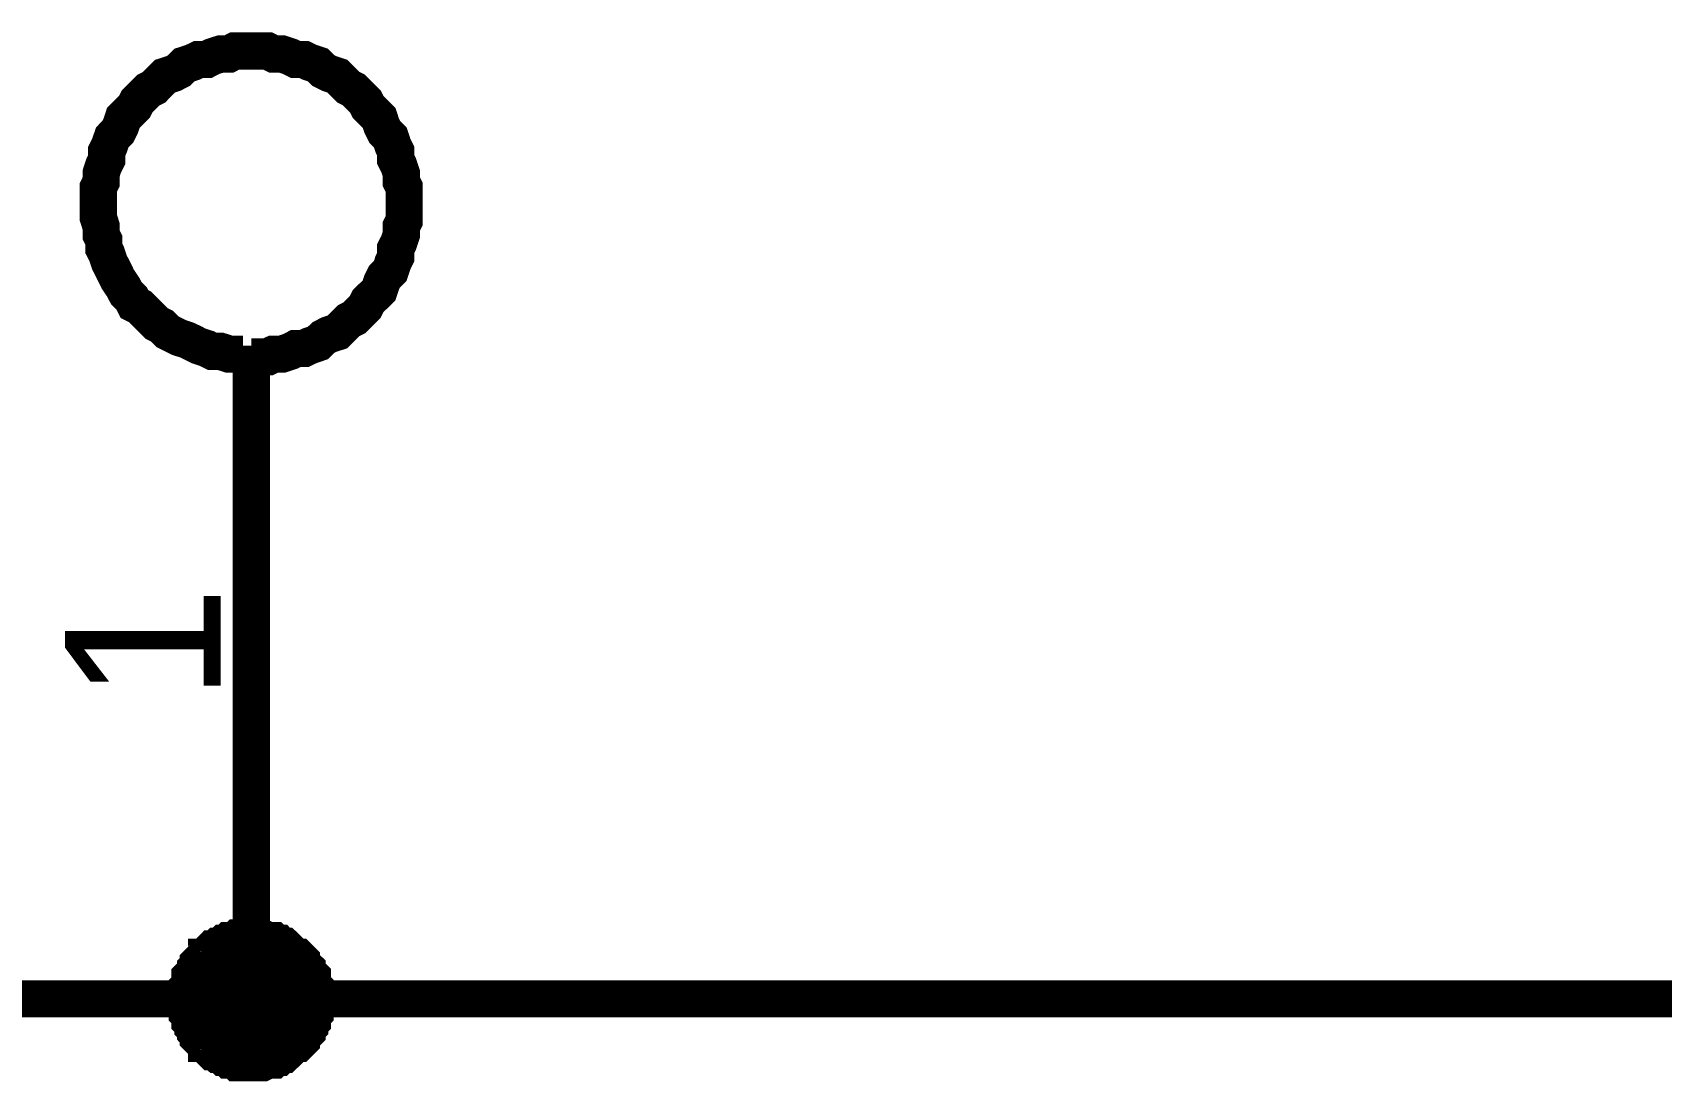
# Model space of a CAD drawing. Header units: millimetres. Extents: x 0 to 800, y 0 to 567.
# Drawn here: x 415.83 to 428.95, y 145.13 to 153.58 of the extents above; entities that cross this region are included whole.
import ezdxf

# ---------------------------------------------------------------- set-up
doc = ezdxf.new("R2010")
doc.units = ezdxf.units.MM
doc.layers.add('Sheet', color=255, linetype='Continuous')

msp = doc.modelspace()

# ---------------------------------------------------------------- linework, layer by layer
at = {"layer": 'Sheet'}
for points, const_width in [([(417.589, 153.432), (417.521, 153.432), (417.454, 153.432), (417.409, 153.409), (417.342, 153.409), (417.275, 153.387), (417.23, 153.364), (417.163, 153.364), (417.118, 153.342), (417.051, 153.32), (417.006, 153.275), (416.961, 153.252), (416.894, 153.23), (416.849, 153.185), (416.805, 153.14), (416.76, 153.118), (416.715, 153.073), (416.67, 153.028), (416.648, 152.984), (416.603, 152.939), (416.558, 152.894), (416.536, 152.827), (416.513, 152.782), (416.469, 152.737), (416.446, 152.67), (416.424, 152.625), (416.424, 152.558), (416.401, 152.513), (416.379, 152.446), (416.379, 152.379), (416.357, 152.334), (416.357, 152.267), (416.357, 152.2)], 0.3), ([(418.821, 152.2), (418.821, 152.267), (418.821, 152.334), (418.798, 152.379), (418.798, 152.446), (418.776, 152.513), (418.753, 152.558), (418.753, 152.625), (418.731, 152.67), (418.709, 152.737), (418.664, 152.782), (418.641, 152.827), (418.619, 152.894), (418.574, 152.939), (418.529, 152.984), (418.507, 153.028), (418.462, 153.073), (418.417, 153.118), (418.373, 153.14), (418.328, 153.185), (418.283, 153.23), (418.216, 153.252), (418.171, 153.275), (418.126, 153.32), (418.059, 153.342), (418.014, 153.364), (417.947, 153.364), (417.902, 153.387), (417.835, 153.409), (417.768, 153.409), (417.723, 153.432), (417.656, 153.432), (417.589, 153.432)], 0.3), ([(416.357, 152.2), (416.357, 152.132), (416.357, 152.088), (416.379, 152.02), (416.379, 151.953), (416.401, 151.908), (416.401, 151.841), (416.424, 151.796), (416.446, 151.729), (416.469, 151.684), (416.491, 151.64), (416.513, 151.595), (416.558, 151.528), (416.581, 151.483), (416.625, 151.438), (416.648, 151.393), (416.693, 151.371), (416.737, 151.326), (416.782, 151.281), (416.827, 151.236), (416.872, 151.214), (416.917, 151.169), (416.961, 151.147), (417.006, 151.124), (417.073, 151.102), (417.118, 151.08), (417.163, 151.057), (417.23, 151.035), (417.275, 151.012), (417.342, 151.012), (417.409, 150.99), (417.454, 150.99), (417.521, 150.99)], 0.3), ([(417.589, 150.968), (417.656, 150.968), (417.723, 150.968), (417.768, 150.99), (417.835, 150.99), (417.902, 151.012), (417.947, 151.035), (418.014, 151.035), (418.059, 151.057), (418.126, 151.08), (418.171, 151.124), (418.216, 151.147), (418.283, 151.169), (418.328, 151.214), (418.373, 151.259), (418.417, 151.281), (418.462, 151.326), (418.507, 151.371), (418.529, 151.416), (418.574, 151.46), (418.619, 151.505), (418.641, 151.572), (418.664, 151.617), (418.709, 151.662), (418.731, 151.729), (418.753, 151.774), (418.753, 151.841), (418.776, 151.886), (418.798, 151.953), (418.798, 152.02), (418.821, 152.065), (418.821, 152.132), (418.821, 152.2)], 0.3), ([(417.589, 151.057), (417.589, 147.563)], 0.3), ([(417.589, 147.563), (417.589, 145.794)], 0.3), ([(432.327, 146.286), (432.327, 145.794), (417.589, 145.794), (404.373, 145.794)], 0.3), ([(417.073, 145.794), (417.073, 145.816), (417.073, 145.838), (417.073, 145.861), (417.073, 145.883), (417.096, 145.906), (417.096, 145.928), (417.096, 145.973), (417.118, 145.995), (417.118, 145.995), (417.141, 146.018), (417.141, 146.04), (417.163, 146.062), (417.163, 146.085), (417.185, 146.107), (417.208, 146.13), (417.23, 146.13), (417.23, 146.152), (417.253, 146.174), (417.275, 146.197), (417.297, 146.197), (417.32, 146.219), (417.342, 146.219), (417.365, 146.242), (417.387, 146.242), (417.409, 146.264), (417.432, 146.264), (417.454, 146.264), (417.477, 146.286), (417.499, 146.286), (417.544, 146.286), (417.566, 146.286), (417.589, 146.286)], 0.3), ([(417.073, 145.794), (417.073, 145.816), (417.073, 145.838), (417.073, 145.861), (417.073, 145.883), (417.096, 145.906), (417.096, 145.928), (417.096, 145.973), (417.118, 145.995), (417.118, 145.995), (417.141, 146.018), (417.141, 146.04), (417.163, 146.062), (417.163, 146.085), (417.185, 146.107), (417.208, 146.13), (417.23, 146.13), (417.23, 146.152), (417.253, 146.174), (417.275, 146.197), (417.297, 146.197), (417.32, 146.219), (417.342, 146.219), (417.365, 146.242), (417.387, 146.242), (417.409, 146.264), (417.432, 146.264), (417.454, 146.264), (417.477, 146.286), (417.499, 146.286), (417.544, 146.286), (417.566, 146.286), (417.589, 146.286)], 0.3), ([(417.073, 145.794), (417.073, 145.816), (417.073, 145.838), (417.073, 145.861), (417.073, 145.883), (417.096, 145.906), (417.096, 145.928), (417.096, 145.973), (417.118, 145.995), (417.118, 145.995), (417.141, 146.018), (417.141, 146.04), (417.163, 146.062), (417.163, 146.085), (417.185, 146.107), (417.208, 146.13), (417.23, 146.13), (417.23, 146.152), (417.253, 146.174), (417.275, 146.197), (417.297, 146.197), (417.32, 146.219), (417.342, 146.219), (417.365, 146.242), (417.387, 146.242), (417.409, 146.264), (417.432, 146.264), (417.454, 146.264), (417.477, 146.286), (417.499, 146.286), (417.544, 146.286), (417.566, 146.286), (417.589, 146.286)], 0.3), ([(417.073, 145.794), (417.073, 145.816), (417.073, 145.838), (417.073, 145.861), (417.073, 145.883), (417.096, 145.906), (417.096, 145.928), (417.096, 145.973), (417.118, 145.995), (417.118, 145.995), (417.141, 146.018), (417.141, 146.04), (417.163, 146.062), (417.163, 146.085), (417.185, 146.107), (417.208, 146.13), (417.23, 146.13), (417.23, 146.152), (417.253, 146.174), (417.275, 146.197), (417.297, 146.197), (417.32, 146.219), (417.342, 146.219), (417.365, 146.242), (417.387, 146.242), (417.409, 146.264), (417.432, 146.264), (417.454, 146.264), (417.477, 146.286), (417.499, 146.286), (417.544, 146.286), (417.566, 146.286), (417.589, 146.286)], 0.3), ([(417.589, 146.286), (417.589, 146.286)], 0.3), ([(417.589, 146.286), (417.611, 146.286), (417.633, 146.286), (417.656, 146.286), (417.678, 146.286), (417.723, 146.264), (417.745, 146.264), (417.768, 146.264), (417.79, 146.242), (417.813, 146.242), (417.835, 146.219), (417.857, 146.219), (417.88, 146.197), (417.88, 146.197), (417.902, 146.174), (417.925, 146.152), (417.947, 146.13), (417.969, 146.13), (417.992, 146.107), (417.992, 146.085), (418.014, 146.062), (418.037, 146.04), (418.037, 146.018), (418.059, 145.995), (418.059, 145.995), (418.081, 145.973), (418.081, 145.928), (418.081, 145.906), (418.104, 145.883), (418.104, 145.861), (418.104, 145.838), (418.104, 145.816), (418.104, 145.794)], 0.3), ([(417.589, 146.286), (417.589, 146.286)], 0.3), ([(417.589, 146.286), (417.611, 146.286), (417.633, 146.286), (417.656, 146.286), (417.678, 146.286), (417.723, 146.264), (417.745, 146.264), (417.768, 146.264), (417.79, 146.242), (417.813, 146.242), (417.835, 146.219), (417.857, 146.219), (417.88, 146.197), (417.88, 146.197), (417.902, 146.174), (417.925, 146.152), (417.947, 146.13), (417.969, 146.13), (417.992, 146.107), (417.992, 146.085), (418.014, 146.062), (418.037, 146.04), (418.037, 146.018), (418.059, 145.995), (418.059, 145.995), (418.081, 145.973), (418.081, 145.928), (418.081, 145.906), (418.104, 145.883), (418.104, 145.861), (418.104, 145.838), (418.104, 145.816), (418.104, 145.794)], 0.3), ([(417.589, 146.286), (417.589, 146.286)], 0.3), ([(417.589, 146.286), (417.611, 146.286), (417.633, 146.286), (417.656, 146.286), (417.678, 146.286), (417.723, 146.264), (417.745, 146.264), (417.768, 146.264), (417.79, 146.242), (417.813, 146.242), (417.835, 146.219), (417.857, 146.219), (417.88, 146.197), (417.88, 146.197), (417.902, 146.174), (417.925, 146.152), (417.947, 146.13), (417.969, 146.13), (417.992, 146.107), (417.992, 146.085), (418.014, 146.062), (418.037, 146.04), (418.037, 146.018), (418.059, 145.995), (418.059, 145.995), (418.081, 145.973), (418.081, 145.928), (418.081, 145.906), (418.104, 145.883), (418.104, 145.861), (418.104, 145.838), (418.104, 145.816), (418.104, 145.794)], 0.3), ([(417.589, 146.286), (417.589, 146.286)], 0.3), ([(417.589, 146.286), (417.611, 146.286), (417.633, 146.286), (417.656, 146.286), (417.678, 146.286), (417.723, 146.264), (417.745, 146.264), (417.768, 146.264), (417.79, 146.242), (417.813, 146.242), (417.835, 146.219), (417.857, 146.219), (417.88, 146.197), (417.88, 146.197), (417.902, 146.174), (417.925, 146.152), (417.947, 146.13), (417.969, 146.13), (417.992, 146.107), (417.992, 146.085), (418.014, 146.062), (418.037, 146.04), (418.037, 146.018), (418.059, 145.995), (418.059, 145.995), (418.081, 145.973), (418.081, 145.928), (418.081, 145.906), (418.104, 145.883), (418.104, 145.861), (418.104, 145.838), (418.104, 145.816), (418.104, 145.794)], 0.3), ([(417.073, 145.794), (417.073, 145.816), (417.073, 145.838), (417.073, 145.861), (417.073, 145.883), (417.096, 145.906), (417.096, 145.928), (417.096, 145.973), (417.118, 145.995), (417.118, 145.995), (417.141, 146.018), (417.141, 146.04), (417.163, 146.062), (417.163, 146.085), (417.185, 146.107), (417.208, 146.13), (417.23, 146.13), (417.23, 146.152), (417.253, 146.174), (417.275, 146.197), (417.297, 146.197), (417.32, 146.219), (417.342, 146.219), (417.365, 146.242), (417.387, 146.242), (417.409, 146.264), (417.432, 146.264), (417.454, 146.264), (417.477, 146.286), (417.499, 146.286), (417.544, 146.286), (417.566, 146.286), (417.589, 146.286)], 0.0991), ([(417.073, 145.794), (417.073, 145.816), (417.073, 145.838), (417.073, 145.861), (417.073, 145.883), (417.096, 145.906), (417.096, 145.928), (417.096, 145.973), (417.118, 145.995), (417.118, 145.995), (417.141, 146.018), (417.141, 146.04), (417.163, 146.062), (417.163, 146.085), (417.185, 146.107), (417.208, 146.13), (417.23, 146.13), (417.23, 146.152), (417.253, 146.174), (417.275, 146.197), (417.297, 146.197), (417.32, 146.219), (417.342, 146.219), (417.365, 146.242), (417.387, 146.242), (417.409, 146.264), (417.432, 146.264), (417.454, 146.264), (417.477, 146.286), (417.499, 146.286), (417.544, 146.286), (417.566, 146.286), (417.589, 146.286)], 0.0991), ([(417.073, 145.794), (417.073, 145.816), (417.073, 145.838), (417.073, 145.861), (417.073, 145.883), (417.096, 145.906), (417.096, 145.928), (417.096, 145.973), (417.118, 145.995), (417.118, 145.995), (417.141, 146.018), (417.141, 146.04), (417.163, 146.062), (417.163, 146.085), (417.185, 146.107), (417.208, 146.13), (417.23, 146.13), (417.23, 146.152), (417.253, 146.174), (417.275, 146.197), (417.297, 146.197), (417.32, 146.219), (417.342, 146.219), (417.365, 146.242), (417.387, 146.242), (417.409, 146.264), (417.432, 146.264), (417.454, 146.264), (417.477, 146.286), (417.499, 146.286), (417.544, 146.286), (417.566, 146.286), (417.589, 146.286)], 0.0991), ([(417.073, 145.794), (417.073, 145.816), (417.073, 145.838), (417.073, 145.861), (417.073, 145.883), (417.096, 145.906), (417.096, 145.928), (417.096, 145.973), (417.118, 145.995), (417.118, 145.995), (417.141, 146.018), (417.141, 146.04), (417.163, 146.062), (417.163, 146.085), (417.185, 146.107), (417.208, 146.13), (417.23, 146.13), (417.23, 146.152), (417.253, 146.174), (417.275, 146.197), (417.297, 146.197), (417.32, 146.219), (417.342, 146.219), (417.365, 146.242), (417.387, 146.242), (417.409, 146.264), (417.432, 146.264), (417.454, 146.264), (417.477, 146.286), (417.499, 146.286), (417.544, 146.286), (417.566, 146.286), (417.589, 146.286)], 0.0991), ([(417.589, 146.286), (417.589, 146.286)], 0.0991), ([(417.589, 146.286), (417.611, 146.286), (417.633, 146.286), (417.656, 146.286), (417.678, 146.286), (417.723, 146.264), (417.745, 146.264), (417.768, 146.264), (417.79, 146.242), (417.813, 146.242), (417.835, 146.219), (417.857, 146.219), (417.88, 146.197), (417.88, 146.197), (417.902, 146.174), (417.925, 146.152), (417.947, 146.13), (417.969, 146.13), (417.992, 146.107), (417.992, 146.085), (418.014, 146.062), (418.037, 146.04), (418.037, 146.018), (418.059, 145.995), (418.059, 145.995), (418.081, 145.973), (418.081, 145.928), (418.081, 145.906), (418.104, 145.883), (418.104, 145.861), (418.104, 145.838), (418.104, 145.816), (418.104, 145.794)], 0.0991), ([(417.589, 146.286), (417.589, 146.286)], 0.0991), ([(417.589, 146.286), (417.611, 146.286), (417.633, 146.286), (417.656, 146.286), (417.678, 146.286), (417.723, 146.264), (417.745, 146.264), (417.768, 146.264), (417.79, 146.242), (417.813, 146.242), (417.835, 146.219), (417.857, 146.219), (417.88, 146.197), (417.88, 146.197), (417.902, 146.174), (417.925, 146.152), (417.947, 146.13), (417.969, 146.13), (417.992, 146.107), (417.992, 146.085), (418.014, 146.062), (418.037, 146.04), (418.037, 146.018), (418.059, 145.995), (418.059, 145.995), (418.081, 145.973), (418.081, 145.928), (418.081, 145.906), (418.104, 145.883), (418.104, 145.861), (418.104, 145.838), (418.104, 145.816), (418.104, 145.794)], 0.0991), ([(417.589, 146.286), (417.589, 146.286)], 0.0991), ([(417.589, 146.286), (417.611, 146.286), (417.633, 146.286), (417.656, 146.286), (417.678, 146.286), (417.723, 146.264), (417.745, 146.264), (417.768, 146.264), (417.79, 146.242), (417.813, 146.242), (417.835, 146.219), (417.857, 146.219), (417.88, 146.197), (417.88, 146.197), (417.902, 146.174), (417.925, 146.152), (417.947, 146.13), (417.969, 146.13), (417.992, 146.107), (417.992, 146.085), (418.014, 146.062), (418.037, 146.04), (418.037, 146.018), (418.059, 145.995), (418.059, 145.995), (418.081, 145.973), (418.081, 145.928), (418.081, 145.906), (418.104, 145.883), (418.104, 145.861), (418.104, 145.838), (418.104, 145.816), (418.104, 145.794)], 0.0991), ([(417.589, 146.286), (417.589, 146.286)], 0.0991), ([(417.589, 146.286), (417.611, 146.286), (417.633, 146.286), (417.656, 146.286), (417.678, 146.286), (417.723, 146.264), (417.745, 146.264), (417.768, 146.264), (417.79, 146.242), (417.813, 146.242), (417.835, 146.219), (417.857, 146.219), (417.88, 146.197), (417.88, 146.197), (417.902, 146.174), (417.925, 146.152), (417.947, 146.13), (417.969, 146.13), (417.992, 146.107), (417.992, 146.085), (418.014, 146.062), (418.037, 146.04), (418.037, 146.018), (418.059, 145.995), (418.059, 145.995), (418.081, 145.973), (418.081, 145.928), (418.081, 145.906), (418.104, 145.883), (418.104, 145.861), (418.104, 145.838), (418.104, 145.816), (418.104, 145.794)], 0.0991), ([(417.589, 145.278), (417.566, 145.278), (417.544, 145.278), (417.499, 145.278), (417.477, 145.278), (417.454, 145.301), (417.432, 145.301), (417.409, 145.301), (417.387, 145.323), (417.365, 145.323), (417.342, 145.346), (417.32, 145.346), (417.297, 145.368), (417.275, 145.368), (417.253, 145.39), (417.23, 145.413), (417.23, 145.435), (417.208, 145.435), (417.185, 145.458), (417.163, 145.48), (417.163, 145.502), (417.141, 145.525), (417.141, 145.547), (417.118, 145.57), (417.118, 145.592), (417.096, 145.614), (417.096, 145.637), (417.096, 145.659), (417.073, 145.682), (417.073, 145.704), (417.073, 145.749), (417.073, 145.771), (417.073, 145.794)], 0.3), ([(417.073, 145.794), (417.073, 145.794)], 0.3), ([(417.589, 145.278), (417.566, 145.278), (417.544, 145.278), (417.499, 145.278), (417.477, 145.278), (417.454, 145.301), (417.432, 145.301), (417.409, 145.301), (417.387, 145.323), (417.365, 145.323), (417.342, 145.346), (417.32, 145.346), (417.297, 145.368), (417.275, 145.368), (417.253, 145.39), (417.23, 145.413), (417.23, 145.435), (417.208, 145.435), (417.185, 145.458), (417.163, 145.48), (417.163, 145.502), (417.141, 145.525), (417.141, 145.547), (417.118, 145.57), (417.118, 145.592), (417.096, 145.614), (417.096, 145.637), (417.096, 145.659), (417.073, 145.682), (417.073, 145.704), (417.073, 145.749), (417.073, 145.771), (417.073, 145.794)], 0.3), ([(417.073, 145.794), (417.073, 145.794)], 0.3), ([(417.589, 145.278), (417.566, 145.278), (417.544, 145.278), (417.499, 145.278), (417.477, 145.278), (417.454, 145.301), (417.432, 145.301), (417.409, 145.301), (417.387, 145.323), (417.365, 145.323), (417.342, 145.346), (417.32, 145.346), (417.297, 145.368), (417.275, 145.368), (417.253, 145.39), (417.23, 145.413), (417.23, 145.435), (417.208, 145.435), (417.185, 145.458), (417.163, 145.48), (417.163, 145.502), (417.141, 145.525), (417.141, 145.547), (417.118, 145.57), (417.118, 145.592), (417.096, 145.614), (417.096, 145.637), (417.096, 145.659), (417.073, 145.682), (417.073, 145.704), (417.073, 145.749), (417.073, 145.771), (417.073, 145.794)], 0.3), ([(417.073, 145.794), (417.073, 145.794)], 0.3), ([(417.589, 145.278), (417.566, 145.278), (417.544, 145.278), (417.499, 145.278), (417.477, 145.278), (417.454, 145.301), (417.432, 145.301), (417.409, 145.301), (417.387, 145.323), (417.365, 145.323), (417.342, 145.346), (417.32, 145.346), (417.297, 145.368), (417.275, 145.368), (417.253, 145.39), (417.23, 145.413), (417.23, 145.435), (417.208, 145.435), (417.185, 145.458), (417.163, 145.48), (417.163, 145.502), (417.141, 145.525), (417.141, 145.547), (417.118, 145.57), (417.118, 145.592), (417.096, 145.614), (417.096, 145.637), (417.096, 145.659), (417.073, 145.682), (417.073, 145.704), (417.073, 145.749), (417.073, 145.771), (417.073, 145.794)], 0.3), ([(417.073, 145.794), (417.073, 145.794)], 0.3), ([(417.589, 145.278), (417.566, 145.278), (417.544, 145.278), (417.499, 145.278), (417.477, 145.278), (417.454, 145.301), (417.432, 145.301), (417.409, 145.301), (417.387, 145.323), (417.365, 145.323), (417.342, 145.346), (417.32, 145.346), (417.297, 145.368), (417.275, 145.368), (417.253, 145.39), (417.23, 145.413), (417.23, 145.435), (417.208, 145.435), (417.185, 145.458), (417.163, 145.48), (417.163, 145.502), (417.141, 145.525), (417.141, 145.547), (417.118, 145.57), (417.118, 145.592), (417.096, 145.614), (417.096, 145.637), (417.096, 145.659), (417.073, 145.682), (417.073, 145.704), (417.073, 145.749), (417.073, 145.771), (417.073, 145.794)], 0.0991), ([(417.073, 145.794), (417.073, 145.794)], 0.0991), ([(417.589, 145.278), (417.566, 145.278), (417.544, 145.278), (417.499, 145.278), (417.477, 145.278), (417.454, 145.301), (417.432, 145.301), (417.409, 145.301), (417.387, 145.323), (417.365, 145.323), (417.342, 145.346), (417.32, 145.346), (417.297, 145.368), (417.275, 145.368), (417.253, 145.39), (417.23, 145.413), (417.23, 145.435), (417.208, 145.435), (417.185, 145.458), (417.163, 145.48), (417.163, 145.502), (417.141, 145.525), (417.141, 145.547), (417.118, 145.57), (417.118, 145.592), (417.096, 145.614), (417.096, 145.637), (417.096, 145.659), (417.073, 145.682), (417.073, 145.704), (417.073, 145.749), (417.073, 145.771), (417.073, 145.794)], 0.0991), ([(417.073, 145.794), (417.073, 145.794)], 0.0991), ([(417.589, 145.278), (417.566, 145.278), (417.544, 145.278), (417.499, 145.278), (417.477, 145.278), (417.454, 145.301), (417.432, 145.301), (417.409, 145.301), (417.387, 145.323), (417.365, 145.323), (417.342, 145.346), (417.32, 145.346), (417.297, 145.368), (417.275, 145.368), (417.253, 145.39), (417.23, 145.413), (417.23, 145.435), (417.208, 145.435), (417.185, 145.458), (417.163, 145.48), (417.163, 145.502), (417.141, 145.525), (417.141, 145.547), (417.118, 145.57), (417.118, 145.592), (417.096, 145.614), (417.096, 145.637), (417.096, 145.659), (417.073, 145.682), (417.073, 145.704), (417.073, 145.749), (417.073, 145.771), (417.073, 145.794)], 0.0991), ([(417.073, 145.794), (417.073, 145.794)], 0.0991), ([(417.589, 145.278), (417.566, 145.278), (417.544, 145.278), (417.499, 145.278), (417.477, 145.278), (417.454, 145.301), (417.432, 145.301), (417.409, 145.301), (417.387, 145.323), (417.365, 145.323), (417.342, 145.346), (417.32, 145.346), (417.297, 145.368), (417.275, 145.368), (417.253, 145.39), (417.23, 145.413), (417.23, 145.435), (417.208, 145.435), (417.185, 145.458), (417.163, 145.48), (417.163, 145.502), (417.141, 145.525), (417.141, 145.547), (417.118, 145.57), (417.118, 145.592), (417.096, 145.614), (417.096, 145.637), (417.096, 145.659), (417.073, 145.682), (417.073, 145.704), (417.073, 145.749), (417.073, 145.771), (417.073, 145.794)], 0.0991), ([(417.073, 145.794), (417.073, 145.794)], 0.0991), ([(418.104, 145.794), (418.104, 145.771), (418.104, 145.749), (418.104, 145.704), (418.104, 145.682), (418.081, 145.659), (418.081, 145.637), (418.081, 145.614), (418.059, 145.592), (418.059, 145.57), (418.037, 145.547), (418.037, 145.525), (418.014, 145.502), (417.992, 145.48), (417.992, 145.458), (417.969, 145.435), (417.947, 145.435), (417.925, 145.413), (417.902, 145.39), (417.88, 145.368), (417.88, 145.368), (417.857, 145.346), (417.835, 145.346), (417.813, 145.323), (417.79, 145.323), (417.768, 145.301), (417.745, 145.301), (417.723, 145.301), (417.678, 145.278), (417.656, 145.278), (417.633, 145.278), (417.611, 145.278), (417.589, 145.278)], 0.3), ([(418.104, 145.794), (418.104, 145.771), (418.104, 145.749), (418.104, 145.704), (418.104, 145.682), (418.081, 145.659), (418.081, 145.637), (418.081, 145.614), (418.059, 145.592), (418.059, 145.57), (418.037, 145.547), (418.037, 145.525), (418.014, 145.502), (417.992, 145.48), (417.992, 145.458), (417.969, 145.435), (417.947, 145.435), (417.925, 145.413), (417.902, 145.39), (417.88, 145.368), (417.88, 145.368), (417.857, 145.346), (417.835, 145.346), (417.813, 145.323), (417.79, 145.323), (417.768, 145.301), (417.745, 145.301), (417.723, 145.301), (417.678, 145.278), (417.656, 145.278), (417.633, 145.278), (417.611, 145.278), (417.589, 145.278)], 0.3), ([(418.104, 145.794), (418.104, 145.771), (418.104, 145.749), (418.104, 145.704), (418.104, 145.682), (418.081, 145.659), (418.081, 145.637), (418.081, 145.614), (418.059, 145.592), (418.059, 145.57), (418.037, 145.547), (418.037, 145.525), (418.014, 145.502), (417.992, 145.48), (417.992, 145.458), (417.969, 145.435), (417.947, 145.435), (417.925, 145.413), (417.902, 145.39), (417.88, 145.368), (417.88, 145.368), (417.857, 145.346), (417.835, 145.346), (417.813, 145.323), (417.79, 145.323), (417.768, 145.301), (417.745, 145.301), (417.723, 145.301), (417.678, 145.278), (417.656, 145.278), (417.633, 145.278), (417.611, 145.278), (417.589, 145.278)], 0.3), ([(418.104, 145.794), (418.104, 145.771), (418.104, 145.749), (418.104, 145.704), (418.104, 145.682), (418.081, 145.659), (418.081, 145.637), (418.081, 145.614), (418.059, 145.592), (418.059, 145.57), (418.037, 145.547), (418.037, 145.525), (418.014, 145.502), (417.992, 145.48), (417.992, 145.458), (417.969, 145.435), (417.947, 145.435), (417.925, 145.413), (417.902, 145.39), (417.88, 145.368), (417.88, 145.368), (417.857, 145.346), (417.835, 145.346), (417.813, 145.323), (417.79, 145.323), (417.768, 145.301), (417.745, 145.301), (417.723, 145.301), (417.678, 145.278), (417.656, 145.278), (417.633, 145.278), (417.611, 145.278), (417.589, 145.278)], 0.3), ([(418.104, 145.794), (418.104, 145.771), (418.104, 145.749), (418.104, 145.704), (418.104, 145.682), (418.081, 145.659), (418.081, 145.637), (418.081, 145.614), (418.059, 145.592), (418.059, 145.57), (418.037, 145.547), (418.037, 145.525), (418.014, 145.502), (417.992, 145.48), (417.992, 145.458), (417.969, 145.435), (417.947, 145.435), (417.925, 145.413), (417.902, 145.39), (417.88, 145.368), (417.88, 145.368), (417.857, 145.346), (417.835, 145.346), (417.813, 145.323), (417.79, 145.323), (417.768, 145.301), (417.745, 145.301), (417.723, 145.301), (417.678, 145.278), (417.656, 145.278), (417.633, 145.278), (417.611, 145.278), (417.589, 145.278)], 0.0991), ([(418.104, 145.794), (418.104, 145.771), (418.104, 145.749), (418.104, 145.704), (418.104, 145.682), (418.081, 145.659), (418.081, 145.637), (418.081, 145.614), (418.059, 145.592), (418.059, 145.57), (418.037, 145.547), (418.037, 145.525), (418.014, 145.502), (417.992, 145.48), (417.992, 145.458), (417.969, 145.435), (417.947, 145.435), (417.925, 145.413), (417.902, 145.39), (417.88, 145.368), (417.88, 145.368), (417.857, 145.346), (417.835, 145.346), (417.813, 145.323), (417.79, 145.323), (417.768, 145.301), (417.745, 145.301), (417.723, 145.301), (417.678, 145.278), (417.656, 145.278), (417.633, 145.278), (417.611, 145.278), (417.589, 145.278)], 0.0991), ([(418.104, 145.794), (418.104, 145.771), (418.104, 145.749), (418.104, 145.704), (418.104, 145.682), (418.081, 145.659), (418.081, 145.637), (418.081, 145.614), (418.059, 145.592), (418.059, 145.57), (418.037, 145.547), (418.037, 145.525), (418.014, 145.502), (417.992, 145.48), (417.992, 145.458), (417.969, 145.435), (417.947, 145.435), (417.925, 145.413), (417.902, 145.39), (417.88, 145.368), (417.88, 145.368), (417.857, 145.346), (417.835, 145.346), (417.813, 145.323), (417.79, 145.323), (417.768, 145.301), (417.745, 145.301), (417.723, 145.301), (417.678, 145.278), (417.656, 145.278), (417.633, 145.278), (417.611, 145.278), (417.589, 145.278)], 0.0991), ([(418.104, 145.794), (418.104, 145.771), (418.104, 145.749), (418.104, 145.704), (418.104, 145.682), (418.081, 145.659), (418.081, 145.637), (418.081, 145.614), (418.059, 145.592), (418.059, 145.57), (418.037, 145.547), (418.037, 145.525), (418.014, 145.502), (417.992, 145.48), (417.992, 145.458), (417.969, 145.435), (417.947, 145.435), (417.925, 145.413), (417.902, 145.39), (417.88, 145.368), (417.88, 145.368), (417.857, 145.346), (417.835, 145.346), (417.813, 145.323), (417.79, 145.323), (417.768, 145.301), (417.745, 145.301), (417.723, 145.301), (417.678, 145.278), (417.656, 145.278), (417.633, 145.278), (417.611, 145.278), (417.589, 145.278)], 0.0991), ([(418.104, 145.794), (418.104, 145.794), (418.104, 145.794), (418.104, 145.794), (418.104, 145.794), (418.104, 145.794), (418.104, 145.794), (418.104, 145.794), (418.104, 145.794), (418.104, 145.794), (418.104, 145.794), (418.104, 145.794), (418.104, 145.794), (418.104, 145.794), (418.104, 145.794), (418.104, 145.794), (418.104, 145.794), (418.104, 145.794), (418.104, 145.794), (418.104, 145.794), (418.104, 145.794), (418.104, 145.794), (418.104, 145.794), (418.104, 145.794), (418.104, 145.794), (418.104, 145.794), (418.104, 145.794), (418.104, 145.794), (418.104, 145.794), (418.104, 145.794), (418.104, 145.794), (418.104, 145.794), (418.104, 145.794)], 0.3), ([(418.104, 145.794), (418.104, 145.794)], 0.3), ([(418.104, 145.794), (418.104, 145.794), (418.104, 145.794), (418.104, 145.794), (418.104, 145.794), (418.104, 145.794), (418.104, 145.794), (418.104, 145.794), (418.104, 145.794), (418.104, 145.794), (418.104, 145.794), (418.104, 145.794), (418.104, 145.794), (418.104, 145.794), (418.104, 145.794), (418.104, 145.794), (418.104, 145.794), (418.104, 145.794), (418.104, 145.794), (418.104, 145.794), (418.104, 145.794), (418.104, 145.794), (418.104, 145.794), (418.104, 145.794), (418.104, 145.794), (418.104, 145.794), (418.104, 145.794), (418.104, 145.794), (418.104, 145.794), (418.104, 145.794), (418.104, 145.794), (418.104, 145.794), (418.104, 145.794)], 0.3), ([(418.104, 145.794), (418.104, 145.794)], 0.3), ([(418.104, 145.794), (418.104, 145.794), (418.104, 145.794), (418.104, 145.794), (418.104, 145.794), (418.104, 145.794), (418.104, 145.794), (418.104, 145.794), (418.104, 145.794), (418.104, 145.794), (418.104, 145.794), (418.104, 145.794), (418.104, 145.794), (418.104, 145.794), (418.104, 145.794), (418.104, 145.794), (418.104, 145.794), (418.104, 145.794), (418.104, 145.794), (418.104, 145.794), (418.104, 145.794), (418.104, 145.794), (418.104, 145.794), (418.104, 145.794), (418.104, 145.794), (418.104, 145.794), (418.104, 145.794), (418.104, 145.794), (418.104, 145.794), (418.104, 145.794), (418.104, 145.794), (418.104, 145.794), (418.104, 145.794)], 0.3), ([(418.104, 145.794), (418.104, 145.794)], 0.3), ([(418.104, 145.794), (418.104, 145.794), (418.104, 145.794), (418.104, 145.794), (418.104, 145.794), (418.104, 145.794), (418.104, 145.794), (418.104, 145.794), (418.104, 145.794), (418.104, 145.794), (418.104, 145.794), (418.104, 145.794), (418.104, 145.794), (418.104, 145.794), (418.104, 145.794), (418.104, 145.794), (418.104, 145.794), (418.104, 145.794), (418.104, 145.794), (418.104, 145.794), (418.104, 145.794), (418.104, 145.794), (418.104, 145.794), (418.104, 145.794), (418.104, 145.794), (418.104, 145.794), (418.104, 145.794), (418.104, 145.794), (418.104, 145.794), (418.104, 145.794), (418.104, 145.794), (418.104, 145.794), (418.104, 145.794)], 0.3), ([(418.104, 145.794), (418.104, 145.794)], 0.3), ([(418.104, 145.794), (418.104, 145.794), (418.104, 145.794), (418.104, 145.794), (418.104, 145.794), (418.104, 145.794), (418.104, 145.794), (418.104, 145.794), (418.104, 145.794), (418.104, 145.794), (418.104, 145.794), (418.104, 145.794), (418.104, 145.794), (418.104, 145.794), (418.104, 145.794), (418.104, 145.794), (418.104, 145.794), (418.104, 145.794), (418.104, 145.794), (418.104, 145.794), (418.104, 145.794), (418.104, 145.794), (418.104, 145.794), (418.104, 145.794), (418.104, 145.794), (418.104, 145.794), (418.104, 145.794), (418.104, 145.794), (418.104, 145.794), (418.104, 145.794), (418.104, 145.794), (418.104, 145.794), (418.104, 145.794)], 0.0991), ([(418.104, 145.794), (418.104, 145.794)], 0.0991), ([(418.104, 145.794), (418.104, 145.794), (418.104, 145.794), (418.104, 145.794), (418.104, 145.794), (418.104, 145.794), (418.104, 145.794), (418.104, 145.794), (418.104, 145.794), (418.104, 145.794), (418.104, 145.794), (418.104, 145.794), (418.104, 145.794), (418.104, 145.794), (418.104, 145.794), (418.104, 145.794), (418.104, 145.794), (418.104, 145.794), (418.104, 145.794), (418.104, 145.794), (418.104, 145.794), (418.104, 145.794), (418.104, 145.794), (418.104, 145.794), (418.104, 145.794), (418.104, 145.794), (418.104, 145.794), (418.104, 145.794), (418.104, 145.794), (418.104, 145.794), (418.104, 145.794), (418.104, 145.794), (418.104, 145.794)], 0.0991), ([(418.104, 145.794), (418.104, 145.794)], 0.0991), ([(418.104, 145.794), (418.104, 145.794), (418.104, 145.794), (418.104, 145.794), (418.104, 145.794), (418.104, 145.794), (418.104, 145.794), (418.104, 145.794), (418.104, 145.794), (418.104, 145.794), (418.104, 145.794), (418.104, 145.794), (418.104, 145.794), (418.104, 145.794), (418.104, 145.794), (418.104, 145.794), (418.104, 145.794), (418.104, 145.794), (418.104, 145.794), (418.104, 145.794), (418.104, 145.794), (418.104, 145.794), (418.104, 145.794), (418.104, 145.794), (418.104, 145.794), (418.104, 145.794), (418.104, 145.794), (418.104, 145.794), (418.104, 145.794), (418.104, 145.794), (418.104, 145.794), (418.104, 145.794), (418.104, 145.794)], 0.0991), ([(418.104, 145.794), (418.104, 145.794)], 0.0991), ([(418.104, 145.794), (418.104, 145.794), (418.104, 145.794), (418.104, 145.794), (418.104, 145.794), (418.104, 145.794), (418.104, 145.794), (418.104, 145.794), (418.104, 145.794), (418.104, 145.794), (418.104, 145.794), (418.104, 145.794), (418.104, 145.794), (418.104, 145.794), (418.104, 145.794), (418.104, 145.794), (418.104, 145.794), (418.104, 145.794), (418.104, 145.794), (418.104, 145.794), (418.104, 145.794), (418.104, 145.794), (418.104, 145.794), (418.104, 145.794), (418.104, 145.794), (418.104, 145.794), (418.104, 145.794), (418.104, 145.794), (418.104, 145.794), (418.104, 145.794), (418.104, 145.794), (418.104, 145.794), (418.104, 145.794)], 0.0991), ([(418.104, 145.794), (418.104, 145.794)], 0.0991)]:
    msp.add_lwpolyline(points, dxfattribs=dict(at, const_width=const_width))
at = {"layer": 'Sheet', "const_width": 0.508}
msp.add_lwpolyline([(417.322, 145.796, 1), (417.83, 145.796, 1)], format="xyb", close=True, dxfattribs=at)

# ---------------------------------------------------------------- texts
at = {"layer": 'Sheet'}
msp.add_text('1', height=1.254, rotation=90, dxfattribs=at).set_placement((417.342, 148.19))

doc.saveas('drawing.dxf')
